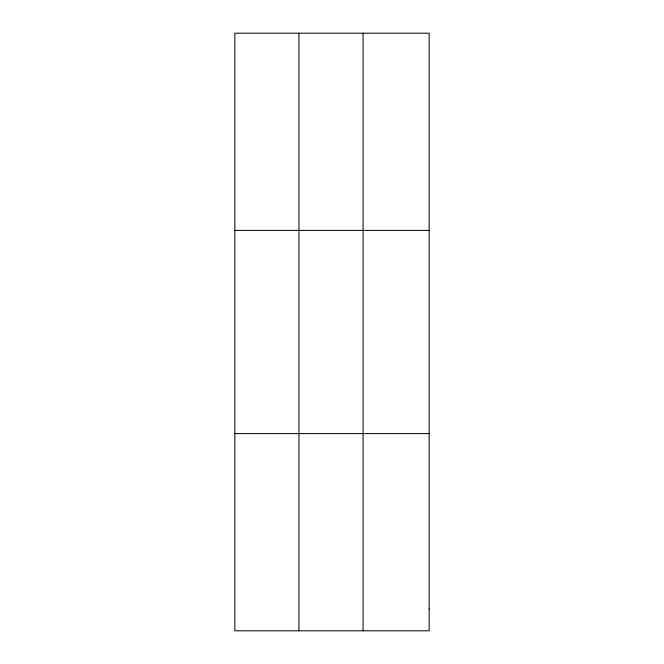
<?xml version="1.0" encoding="UTF-8"?>
<svg xmlns="http://www.w3.org/2000/svg" width="664" height="664" viewBox="0 0 664 664"><rect width="100%" height="100%" fill="white"/><g stroke="black" fill="none" stroke-linecap="round" stroke-linejoin="round"><path stroke-width="1" d="M298.966 630.8L298.966 33.2M363.092 630.8L363.092 33.2M234.84 230.408L429.16 230.408M234.84 433.592L429.16 433.592M429.16 608.888L429.151 630.8L234.84 630.8L234.84 33.2L429.16 33.2L429.16 608.888"/></g></svg>
